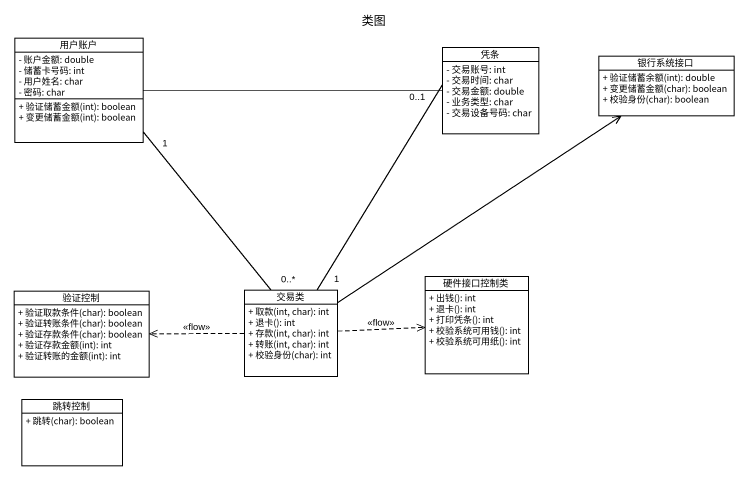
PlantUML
@startuml
title 类图
hide circle
hide empty members
skinparam classAttributeIconSize 0
class 用户账户 {
  - 账户金额: double
  - 储蓄卡号码: int
  - 用户姓名: char
  - 密码: char
  + 验证储蓄金额(int): boolean
  + 变更储蓄金额(int): boolean
}
class 凭条 {
  - 交易账号: int
  - 交易时间: char
  - 交易金额: double
  - 业务类型: char
  - 交易设备号码: char
}
class 银行系统接口 {
  + 验证储蓄余额(int): double
  + 变更储蓄金额(char): boolean
  + 校验身份(char): boolean
}
class 验证控制 {
  + 验证取款条件(char): boolean
  + 验证转账条件(char): boolean
  + 验证存款条件(char): boolean
  + 验证存款金额(int): int
  + 验证转账的金额(int): int
}
class 交易类 {
  + 取款(int, char): int
  + 退卡(): int
  + 存款(int, char): int
  + 转账(int, char): int
  + 校验身份(char): int
}
class 硬件接口控制类 {
  + 出钱(): int
  + 退卡(): int
  + 打印凭条(): int
  + 校验系统可用钱(): int
  + 校验系统可用纸(): int
}
class 跳转控制 {
  + 跳转(char): boolean
}
用户账户 -right- 凭条
用户账户 "1" -- "0..*" 交易类
交易类 "1" -up- "0..1" 凭条
交易类 -up-> 银行系统接口
交易类 .left.> 验证控制 : <<flow>>
交易类 .right.> 硬件接口控制类 : <<flow>>
@enduml
